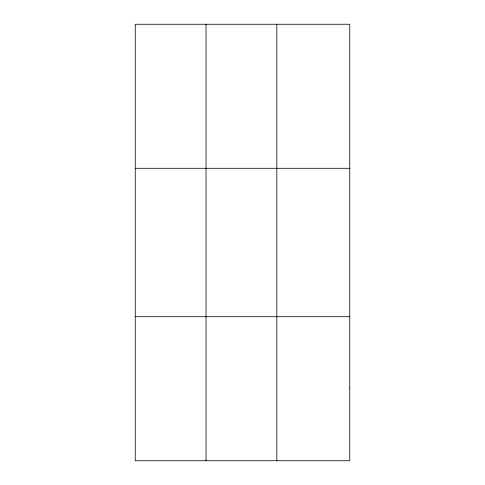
<?xml version="1.0" encoding="UTF-8"?>
<svg xmlns="http://www.w3.org/2000/svg" width="485" height="485" viewBox="0 0 485 485"><rect width="100%" height="100%" fill="white"/><g stroke="black" fill="none" stroke-linecap="round" stroke-linejoin="round"><path stroke-width="0.73" d="M206.034 24.25L206.034 460.75M276.82 24.25L276.82 460.75M135.248 168.295L349.752 168.295M135.248 316.705L349.752 316.705M349.752 388.728L349.752 460.75L135.248 460.75L135.248 24.25L349.752 24.25L349.752 388.728"/></g></svg>
